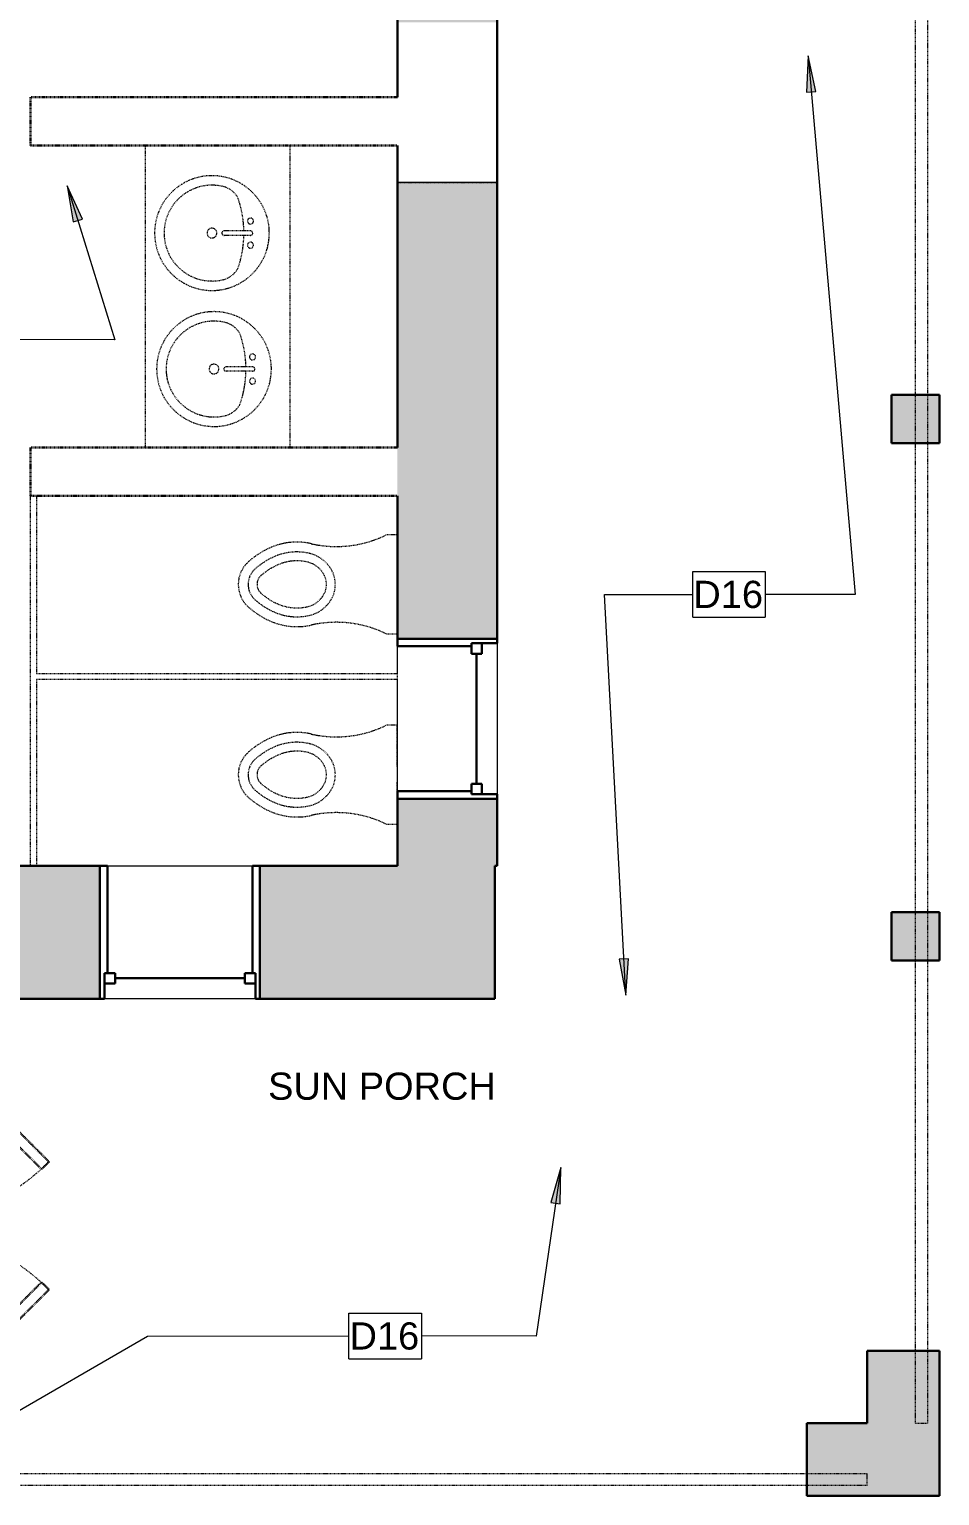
# Model space of a CAD drawing. Header units: inches. Extents: x -1176 to 1551, y -3558 to 978.
# Drawn here: x 1252.1 to 1402.8, y 9.6 to 252.3 of the extents above; entities that cross this region are included whole.
import ezdxf

# ---------------------------------------------------------------- set-up
doc = ezdxf.new("R2010")
doc.units = ezdxf.units.IN
doc.header["$MEASUREMENT"] = 0
doc.linetypes.add('Demolished', pattern=[0.1875, 0.125, -0.0625])
for name, color, linetype, lineweight in [('A-ANNO-KEYN', 231, 'Continuous', 9), ('A-DOOR', 31, 'Continuous', 18), ('A-DOOR-FRAM', 31, 'Continuous', 30), ('A-GLAZ', 151, 'Continuous', 18), ('A-WALL', 113, 'Continuous', 18), ('A-WALL-PATT', 111, 'Continuous', 18), ('G-ANNO-TEXT', 231, 'Continuous', 9), ('I-WALL', 2, 'Continuous', 18), ('P-SANR-FIXT', 6, 'Demolished', 9), ('Q-CASE', 31, 'Demolished', 9), ('S-COLS', 52, 'Continuous', 18)]:
    doc.layers.add(name, color=color, linetype=linetype, lineweight=lineweight)
doc.styles.add('Arial', font='arial.ttf', dxfattribs={"height": 4.5})
doc.styles.add('Swis721 Lt BT', font='swissl.ttf', dxfattribs={"height": 4.5})

# ---------------------------------------------------------------- blocks, each defined once
blk = doc.blocks.new('Double Flush w-Full Lite - Int-FG-WDMF-72_ x 84_-5567829-1st Floor Demo')
at = {"layer": 'A-DOOR', "color": 10, "linetype": 'Demolished', "lineweight": 30}
for p, q in [((-35.91, 4.5), (-10.58, 29.82)), ((-10.58, 29.82), (-9.35, 28.59)), ((10.58, 29.82), (9.35, 28.59)), ((32.68, 7.73), (10.58, 29.82)), ((-9.35, 28.59), (-34.67, 3.26)), ((9.35, 28.59), (32.68, 5.25)), ((-34.67, 3.26), (-35.91, 4.5))]:
    blk.add_line(p, q, dxfattribs=at)
at = {"layer": 'A-DOOR', "color": 7, "linetype": 'Demolished', "lineweight": 9}
for centre, start, end in [((-35.91, 4.5), 359.5, 45), ((35.91, 4.5), 135, 180.5)]:
    blk.add_arc(centre, 35.81, start, end, dxfattribs=at)
at = {"layer": 'A-DOOR-FRAM', "color": 10, "linetype": 'Demolished'}
for p, q in [((-38, 4.5), (-36, 4.5)), ((-38, 4.5), (-38, 4)), ((-38, 4), (-37.5, 4)), ((-37.5, -4), (-37.5, 4)), ((-36, -4.5), (-36, 4.5)), ((36, -4.5), (36, 4.5)), ((36, 4.5), (38, 4.5)), ((37.5, 4), (38, 4)), ((37.5, -4), (37.5, 4)), ((38, 4.5), (38, 4)), ((-38, -4), (-37.5, -4)), ((-38, -4.5), (-38, -4)), ((-38, -4.5), (-36, -4.5)), ((36, -4.5), (38, -4.5)), ((37.5, -4), (38, -4)), ((38, -4.5), (38, -4))]:
    blk.add_line(p, q, dxfattribs=at)
blk = doc.blocks.new('P-Toilet-Wall-3D - Wall Mount-6154048-1st Floor Demo')
at = {"layer": 'P-SANR-FIXT', "color": 7}
for p, q in [((1413.17, 656.58), (1413.17, 658.2)), ((1413.17, 658.2), (1420.17, 658.2)), ((1420.17, 658.2), (1420.17, 658.27)), ((1422.67, 658.27), (1422.67, 658.2)), ((1422.67, 658.2), (1429.67, 658.2)), ((1429.67, 658.2), (1429.67, 656.58))]:
    blk.add_line(p, q, dxfattribs=at)
for centre, radius, start, end in [((1396.32, 648.16), 18.83, 347.296, 26.5385), ((1446.52, 648.16), 18.83, 153.4615, 192.704), ((1421.42, 643.13), 4.87, 59.296, 120.704), ((1421.85, 642.41), 5.71, 120.704, 167.296), ((1421.85, 642.41), 4.24, 120.704, 167.296), ((1421.42, 643.13), 3.4, 59.296, 120.704), ((1420.99, 642.41), 4.24, 12.704, 59.296), ((1420.99, 642.41), 5.71, 12.704, 59.296), ((1425.35, 641.62), 10.93, 167.296, 204.704), ((1425.35, 641.62), 9.3, 167.296, 204.704), ((1425.35, 641.62), 7.83, 167.296, 204.704), ((1417.48, 641.62), 7.83, 335.296, 12.704), ((1417.48, 641.62), 9.3, 335.296, 12.704), ((1417.48, 641.62), 10.93, 335.296, 12.704), ((1428.23, 642.94), 11, 204.704, 221.296), ((1414.61, 642.94), 11, 318.704, 335.296), ((1428.23, 642.94), 14.09, 204.704, 221.296), ((1428.23, 642.94), 12.47, 204.704, 221.296), ((1414.61, 642.94), 12.47, 318.704, 335.296), ((1414.61, 642.94), 14.09, 318.704, 335.296), ((1421.42, 636.96), 5.03, 221.296, 318.704), ((1421.42, 636.96), 3.4, 221.296, 318.704), ((1421.42, 636.96), 1.93, 221.296, 318.704)]:
    blk.add_arc(centre, radius, start, end, dxfattribs=at)
blk = doc.blocks.new('C-Counter Top-no backsplash - Counter Top-6110628-1st Floor Demo')
at = {"layer": 'Q-CASE', "color": 7}
for p, q in [((2.74, 1), (-47.26, 1)), ((-47.26, -23), (2.74, -23))]:
    blk.add_line(p, q, dxfattribs=at)
blk = doc.blocks.new('Sink Vanity-Round - 19_ x 19_-4918671-1st Floor Demo')
at = {"layer": 'P-SANR-FIXT', "color": 7}
for p, q in [((3.43, 9.73), (3.43, 5.36)), ((4.18, 9.73), (4.18, 5.36))]:
    blk.add_line(p, q, dxfattribs=at)
for centre, radius, start, end in [((3.81, 3.35), 9.5, 90, 270), ((3.81, 3.35), 9.5, 270, 90), ((1.81, 9.73), 0.5, 360, 180), ((1.81, 9.73), 0.5, 180, 360), ((3.81, 9.73), 0.375, 360, 180), ((5.81, 9.73), 0.5, 0, 180), ((5.81, 9.73), 0.5, 180, 360), ((0.05, 4.11), 4.12, 120.7927, 162.1904), ((3.81, -9.17), 17.81, 91.2067, 109.2086), ((3.81, -9.17), 17.81, 70.7914, 88.7933), ((7.56, 4.11), 4.12, 17.8096, 59.2073), ((3.81, 3.35), 7.93, 165.3071, 14.6929), ((3.81, 5.36), 0.375, 180, 360), ((3.81, 3.35), 0.812, 360, 180), ((3.81, 3.35), 0.813, 180, 360)]:
    blk.add_arc(centre, radius, start, end, dxfattribs=at)
blk = doc.blocks.new('Double Hung - 2_ 2_5_ x 48_-6154091-1st Floor Demo')
at = {"layer": 'A-GLAZ', "color": 8, "lineweight": 30}
for p, q in [((-13.25, 8.25), (-12.5, 8.25)), ((-12.5, 4), (-12.5, 8.25)), ((12.5, 4), (12.5, 8.25)), ((13.25, 8.25), (12.5, 8.25)), ((-12.5, 5.75), (-12.5, 4)), ((-12.5, 5.75), (-10.75, 5.75)), ((-10.75, 5.75), (-10.75, 4)), ((-10.75, 4.875), (10.75, 4.875)), ((10.75, 5.75), (10.75, 4)), ((12.5, 5.75), (10.75, 5.75)), ((12.5, 5.75), (12.5, 4)), ((-12.5, 4), (-10.75, 4)), ((-12.5, 4), (-12, 4)), ((-12, -8.25), (-12, 4)), ((12.5, 4), (10.75, 4)), ((12, 4), (12.5, 4)), ((12, 4), (12, -8.25)), ((-12, -8.25), (-13.25, -8.25)), ((12, -8.25), (13.25, -8.25))]:
    blk.add_line(p, q, dxfattribs=at)
blk = doc.blocks.new('Double Hung - 2_ 2_5_ x 48_-6921075-1st Floor Demo')
at = {"layer": 'A-GLAZ', "color": 8, "lineweight": 30}
for p, q in [((-13.25, 11), (-12.5, 11)), ((-12.5, 6.75), (-12.5, 11)), ((12.5, 6.75), (12.5, 11)), ((13.25, 11), (12.5, 11)), ((-12.5, 8.5), (-12.5, 6.75)), ((-12.5, 8.5), (-10.75, 8.5)), ((-10.75, 8.5), (-10.75, 6.75)), ((-10.75, 7.625), (10.75, 7.625)), ((10.75, 8.5), (10.75, 6.75)), ((12.5, 8.5), (10.75, 8.5)), ((12.5, 8.5), (12.5, 6.75)), ((-12.5, 6.75), (-10.75, 6.75)), ((-12.5, 6.75), (-12, 6.75)), ((-12, -11), (-12, 6.75)), ((12.5, 6.75), (10.75, 6.75)), ((12, 6.75), (12.5, 6.75)), ((12, 6.75), (12, -11)), ((-12, -11), (-13.25, -11)), ((12, -11), (13.25, -11))]:
    blk.add_line(p, q, dxfattribs=at)
blk = doc.blocks.new('Keynote Tag - Keynote Number - Boxed-135510-1st Floor Demo')
at = {"layer": 'A-ANNO-KEYN'}
for p, q in [((-0.125, -0.0792), (-0.125, 0.0781)), ((-0.125, 0.0781), (0.125, 0.0781)), ((0.125, 0.0781), (0.125, -0.0792)), ((-0.125, -0.0792), (0.125, -0.0792))]:
    blk.add_line(p, q, dxfattribs=at)

msp = doc.modelspace()

# ---------------------------------------------------------------- hatches: boundary and pattern name
at = {"layer": 'A-ANNO-KEYN'}
for points in [[(1380.98, 247.96), (1380.71, 241.92), (1382.29, 242.05)], [(1258.31, 226.42), (1259.33, 220.45), (1260.84, 220.92)], [(1350.81, 92.46), (1351.28, 98.5), (1349.7, 98.41)], [(1340.03, 63.98), (1338.39, 58.16), (1339.96, 57.93)]]:
    msp.add_hatch(color=256, dxfattribs=at).paths.add_polyline_path(points, flags=0)
at = {"layer": 'A-WALL-PATT', "lineweight": 9}
h = msp.add_hatch(color=7, dxfattribs=at)
h.paths.add_polyline_path([(1329.49, 113.89), (1329.49, 124.97), (1312.99, 124.97), (1312.99, 113.89), (1329.15, 113.89)], flags=0)
h.paths.add_polyline_path([(1329.49, 151.47), (1329.49, 226.97), (1312.99, 226.97), (1312.99, 151.47)], flags=0)
h.paths.add_polyline_path([(1312.99, 253.47), (1329.49, 253.47), (1329.49, 283.6), (1312.99, 283.6), (1312.99, 268.45)], flags=0)
h = msp.add_hatch(color=7, dxfattribs=at)
h.paths.add_polyline_path([(1120.83, 91.89), (1120.83, 113.89), (1049.4, 113.89), (1049.4, 91.89)], flags=0)
h.paths.add_polyline_path([(1229.49, 91.89), (1263.74, 91.89), (1263.74, 113.89), (1161.83, 113.89), (1161.83, 91.89), (1221.49, 91.89)], flags=0)
h.paths.add_polyline_path([(966.34, 91.89), (1006.9, 91.89), (1006.9, 113.89), (966.34, 113.89), (966.34, 112.56)], flags=0)
h.paths.add_polyline_path([(1329.15, 91.89), (1329.15, 113.89), (1290.24, 113.89), (1290.24, 91.89), (1312.05, 91.89)], flags=0)
h.paths.add_polyline_path([(562.75, 91.89), (635.43, 91.89), (635.43, 113.89), (562.75, 113.89)], flags=0)
h.paths.add_polyline_path([(747.85, 91.89), (756.84, 91.89), (756.84, 113.89), (677.93, 113.89), (677.93, 91.89)], flags=0)
h.paths.add_polyline_path([(890.51, 91.89), (923.84, 91.89), (923.84, 113.89), (890.51, 113.89), (890.51, 112.56)], flags=0)
h.paths.add_polyline_path([(799.34, 91.89), (848.01, 91.89), (848.01, 113.89), (799.34, 113.89), (799.34, 112.56)], flags=0)
h.paths.add_polyline_path([(520.25, 91.89), (520.25, 113.89), (480.78, 113.89), (480.78, 91.89)], flags=0)
for points in [[(1390.77, 21.64), (1402.77, 21.64), (1402.77, 33.64), (1390.77, 33.64)], [(1380.77, 9.64), (1402.77, 9.64), (1402.77, 21.64), (1380.77, 21.64)]]:
    msp.add_hatch(color=7, dxfattribs=at).paths.add_polyline_path(points, flags=0)
at = {"layer": 'S-COLS'}
for points in [[(1394.77, 183.83), (1402.77, 183.83), (1402.77, 191.83), (1394.77, 191.83), (1394.77, 190.5)], [(1394.77, 98.19), (1402.77, 98.19), (1402.77, 106.19), (1394.77, 106.19)]]:
    msp.add_hatch(color=250, dxfattribs=at).paths.add_polyline_path(points, flags=0)

# ---------------------------------------------------------------- linework, layer by layer
at = {"layer": 'A-ANNO-KEYN'}
for p, q in [((1380.98, 247.96), (1380.71, 241.92)), ((1382.29, 242.05), (1380.98, 247.96)), ((1380.98, 247.96), (1388.78, 158.78)), ((1380.71, 241.92), (1382.29, 242.05)), ((1258.31, 226.42), (1259.33, 220.45)), ((1260.84, 220.92), (1258.31, 226.42)), ((1258.31, 226.42), (1266.2, 200.96)), ((1259.33, 220.45), (1260.84, 220.92)), ((1266.2, 200.96), (1249.7, 200.99)), ((1347.3, 158.78), (1361.88, 158.8)), ((1350.81, 92.46), (1347.3, 158.78)), ((1388.78, 158.78), (1373.88, 158.8)), ((1351.28, 98.5), (1349.7, 98.41)), ((1349.7, 98.41), (1350.81, 92.46)), ((1350.81, 92.46), (1351.28, 98.5)), ((1340.03, 63.98), (1335.99, 36.05)), ((1340.03, 63.98), (1338.39, 58.16)), ((1339.96, 57.93), (1340.03, 63.98)), ((1338.39, 58.16), (1339.96, 57.93)), ((1237.98, 16.6), (1271.61, 36.05)), ((1271.61, 36.05), (1304.96, 36.08)), ((1335.99, 36.05), (1316.96, 36.08))]:
    msp.add_line(p, q, dxfattribs=at)
at = {"layer": 'A-WALL', "color": 8, "lineweight": 30}
for p, q in [((1312.99, 292.1), (1312.99, 241.1)), ((1329.49, 151.47), (1329.49, 283.6)), ((1312.99, 233.1), (1312.99, 183.1)), ((1312.99, 175.1), (1312.99, 151.47)), ((1312.99, 151.47), (1329.49, 151.47)), ((1329.49, 124.97), (1312.99, 124.97)), ((1312.99, 124.97), (1312.99, 113.89)), ((1329.49, 113.89), (1329.49, 124.97)), ((1263.74, 113.89), (1221.74, 113.89)), ((1263.74, 91.89), (1263.74, 113.89)), ((1312.99, 113.89), (1290.24, 113.89)), ((1290.24, 113.89), (1290.24, 91.89)), ((1329.15, 91.89), (1329.15, 113.89)), ((1329.15, 113.89), (1329.49, 113.89)), ((1229.49, 91.89), (1263.74, 91.89)), ((1290.24, 91.89), (1329.15, 91.89)), ((1402.77, 33.64), (1390.77, 33.64)), ((1390.77, 33.64), (1390.77, 21.64)), ((1402.77, 9.64), (1402.77, 33.64)), ((1390.77, 21.64), (1380.77, 21.64)), ((1380.77, 21.64), (1380.77, 9.64)), ((1380.77, 9.64), (1402.77, 9.64))]:
    msp.add_line(p, q, dxfattribs=at)
at = {"layer": 'A-WALL', "color": 10, "linetype": 'Demolished', "lineweight": 30}
for p, q in [((1312.99, 241.1), (1252.24, 241.1)), ((1252.24, 241.1), (1252.24, 233.1)), ((1252.24, 233.1), (1312.99, 233.1)), ((1312.99, 183.1), (1252.24, 183.1)), ((1252.24, 183.1), (1252.24, 175.1)), ((1252.24, 175.1), (1312.99, 175.1))]:
    msp.add_line(p, q, dxfattribs=at)
at = {"layer": 'A-WALL', "lineweight": 9}
for p, q in [((1329.49, 226.97), (1312.99, 226.97)), ((1312.99, 145.72), (1312.99, 151.47)), ((1329.49, 151.47), (1329.49, 124.97)), ((1312.99, 124.97), (1312.99, 144.72)), ((1263.74, 113.89), (1290.24, 113.89)), ((1290.24, 91.89), (1263.74, 91.89))]:
    msp.add_line(p, q, dxfattribs=at)
at = {"layer": 'A-WALL', "color": 7, "linetype": 'Demolished', "lineweight": 9}
msp.add_line((1312.99, 226.97), (1329.49, 226.97), dxfattribs=at)
at = {"layer": 'I-WALL', "color": 7, "linetype": 'Demolished', "lineweight": 9}
for p, q in [((1398.77, 21.64), (1398.77, 283.6)), ((1400.77, 283.6), (1400.77, 21.64)), ((1252.24, 113.89), (1252.24, 175.1)), ((1253.24, 175.1), (1253.24, 145.72)), ((1253.24, 145.72), (1312.99, 145.72)), ((1312.99, 144.72), (1312.99, 145.72)), ((1312.99, 144.72), (1253.24, 144.72)), ((1253.24, 144.72), (1253.24, 113.89)), ((1398.77, 21.64), (1400.77, 21.64)), ((1233.44, 13.32), (1390.77, 13.32)), ((1390.77, 11.32), (1390.77, 13.32)), ((1390.77, 11.32), (1233.44, 11.32))]:
    msp.add_line(p, q, dxfattribs=at)
at = {"layer": 'S-COLS', "color": 8, "lineweight": 30}
for p, q in [((1402.77, 191.83), (1394.77, 191.83)), ((1394.77, 191.83), (1394.77, 183.83)), ((1402.77, 183.83), (1402.77, 191.83)), ((1394.77, 183.83), (1402.77, 183.83)), ((1402.77, 106.19), (1394.77, 106.19)), ((1394.77, 106.19), (1394.77, 98.19)), ((1402.77, 98.19), (1402.77, 106.19)), ((1394.77, 98.19), (1402.77, 98.19))]:
    msp.add_line(p, q, dxfattribs=at)

# ---------------------------------------------------------------- block references
at = {"layer": 'A-ANNO-KEYN', "xscale": 47.99999999999997, "yscale": 47.99999999999997, "zscale": 47.99999999999997}
for p in [(1367.88, 158.83), (1367.88, 158.83), (1310.96, 36.1), (1310.96, 36.1)]:
    msp.add_blockref('Keynote Tag - Keynote Number - Boxed-135510-1st Floor Demo', p, dxfattribs=at)
at = {"layer": 'A-DOOR', "color": 7, "linetype": 'Demolished', "lineweight": 9, "rotation": 269.9999999999999}
msp.add_blockref('Double Flush w-Full Lite - Int-FG-WDMF-72_ x 84_-5567829-1st Floor Demo', (1225.49, 54.32), dxfattribs=at)
at = {"layer": 'A-GLAZ'}
for name, p, rotation in [('Double Hung - 2_ 2_5_ x 48_-6154091-1st Floor Demo', (1321.24, 138.22), 269.9999999999999), ('Double Hung - 2_ 2_5_ x 48_-6921075-1st Floor Demo', (1276.99, 102.89), 180)]:
    msp.add_blockref(name, p, dxfattribs=dict(at, rotation=rotation))
at = {"layer": 'P-SANR-FIXT', "color": 7}
for name, p, rotation in [('Sink Vanity-Round - 19_ x 19_-4918671-1st Floor Demo', (1278.94, 222.41), 269.9999999999997), ('Sink Vanity-Round - 19_ x 19_-4918671-1st Floor Demo', (1279.28, 199.91), 269.9999999999997), ('P-Toilet-Wall-3D - Wall Mount-6154048-1st Floor Demo', (654.72, 1581.88), 270.0000000000001), ('P-Toilet-Wall-3D - Wall Mount-6154048-1st Floor Demo', (654.72, 1550.38), 270.0000000000001)]:
    msp.add_blockref(name, p, dxfattribs=dict(at, rotation=rotation))
at = {"layer": 'Q-CASE', "color": 7, "rotation": 269.9999999999997}
msp.add_blockref('C-Counter Top-no backsplash - Counter Top-6110628-1st Floor Demo', (1294.24, 185.84), dxfattribs=at)

# ---------------------------------------------------------------- texts
at = {"layer": 'A-ANNO-KEYN', "char_height": 4.5, "width": 14.0895, "attachment_point": 1, "style": 'Arial'}
for insert in [(1361.99, 161.06), (1361.99, 161.06), (1305.07, 38.33), (1305.07, 38.33)]:
    msp.add_mtext('D16', dxfattribs=dict(at, insert=insert))
at = {"layer": 'G-ANNO-TEXT', "color": 7, "insert": (1291.58, 79.67), "char_height": 4.5, "width": 44.0865, "attachment_point": 1, "style": 'Swis721 Lt BT'}
msp.add_mtext('SUN PORCH', dxfattribs=at)

doc.saveas('drawing.dxf')
